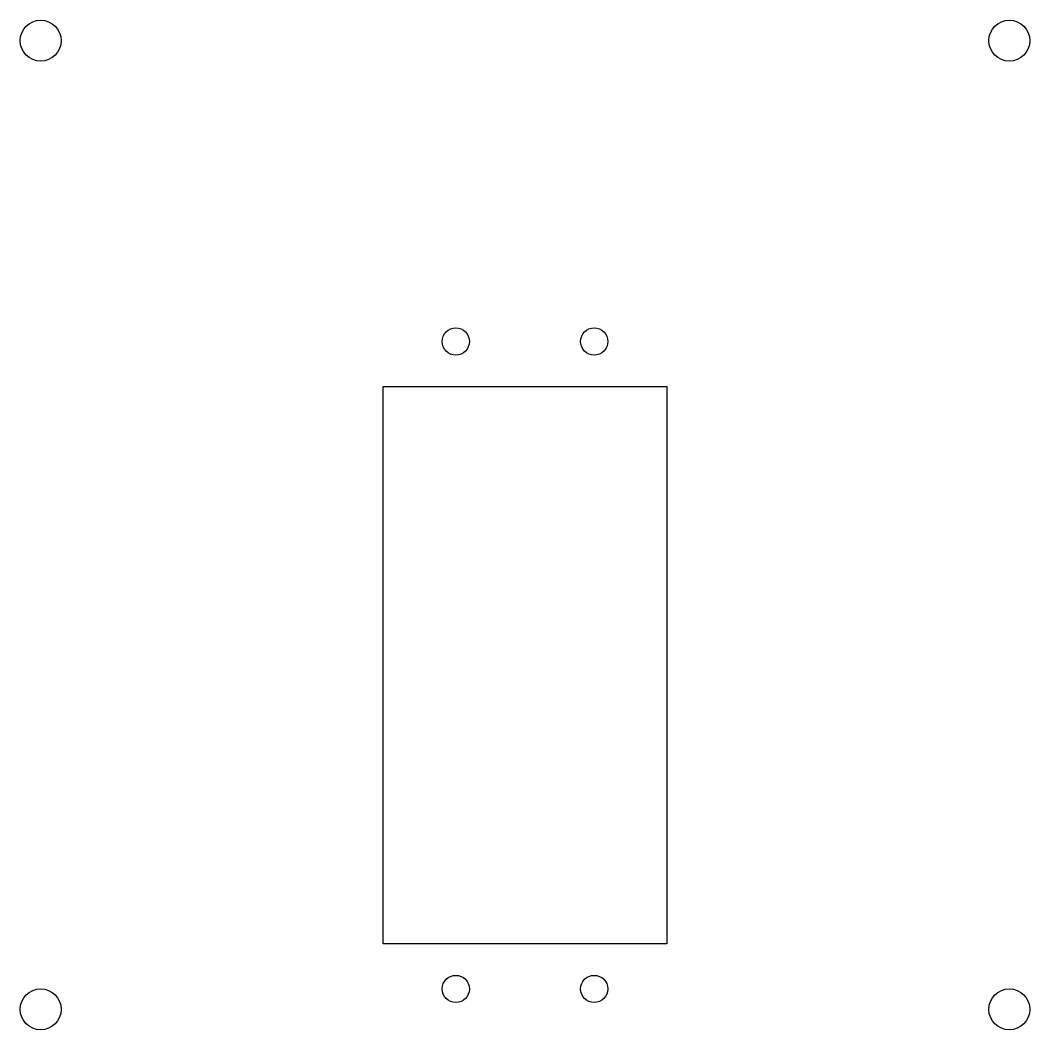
# Model space of a CAD drawing. Header units: millimetres. Extents: x -37 to 37, y -37 to 37.
import ezdxf

# ---------------------------------------------------------------- set-up
doc = ezdxf.new("R2010")
doc.units = ezdxf.units.MM

msp = doc.modelspace()

# ---------------------------------------------------------------- linework, layer by layer
for p, q in [((-10.406, 10.152, 4), (10.406, 10.152, 4)), ((-10.406, -30.726, 4), (-10.406, 10.152, 4)), ((10.406, 10.152, 4), (10.406, -30.726, 4)), ((10.406, -30.726, 4), (-10.406, -30.726, 4))]:
    msp.add_line(p, q)
for centre, radius in [((-35.532, 35.532, 4), 1.5), ((35.532, 35.532, 4), 1.5), ((-5.08, 13.462, 4), 1), ((5.08, 13.462, 4), 1), ((-5.08, -34.036, 4), 1), ((5.08, -34.036, 4), 1), ((-35.532, -35.532, 4), 1.5), ((35.532, -35.532, 4), 1.5)]:
    msp.add_circle(centre, radius)

doc.saveas('drawing.dxf')
